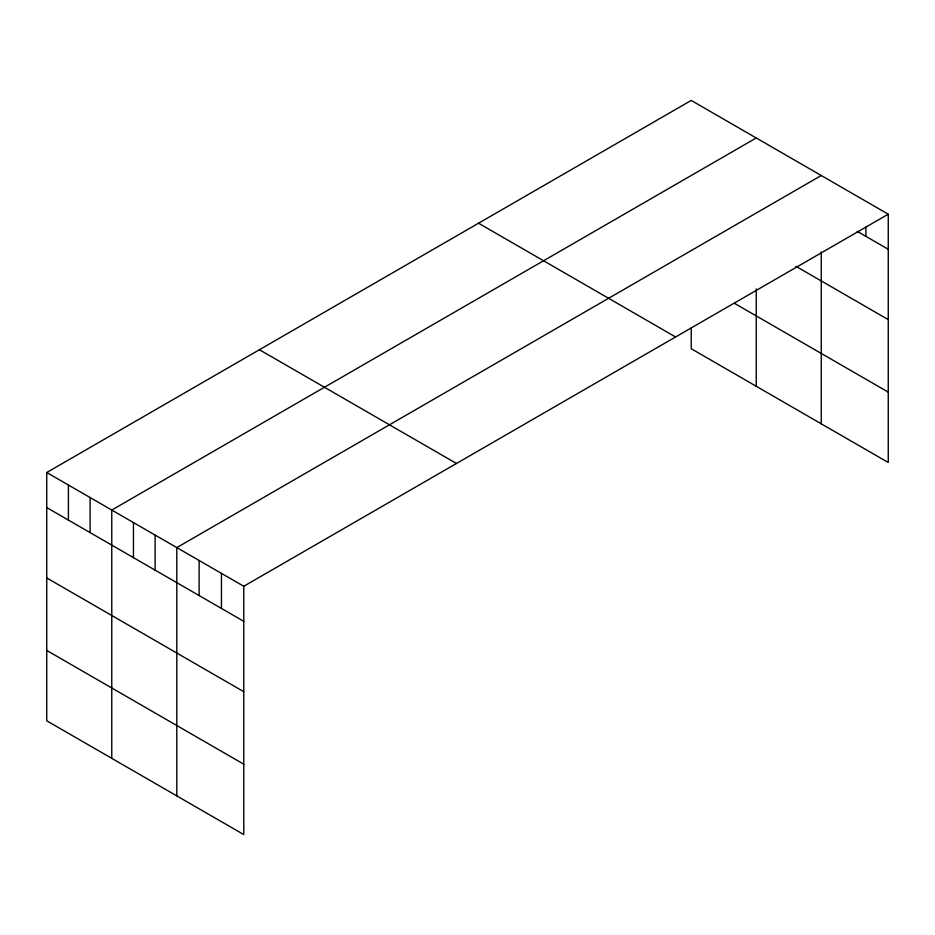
<?xml version="1.0" encoding="UTF-8"?>
<svg xmlns="http://www.w3.org/2000/svg" width="935" height="935" viewBox="0 0 935 935"><rect width="100%" height="100%" fill="white"/><g stroke="black" fill="none" stroke-linecap="round" stroke-linejoin="round"><path stroke-width="1.4" d="M888.25 214.197L243.778 586.268L243.778 834.569L46.75 720.803L46.75 472.514L691.222 100.431L888.25 214.197L888.25 462.486L691.222 348.732L691.222 328.033M756.24 137.971L111.768 510.054L111.768 758.343M821.257 175.511L176.797 547.594L176.797 795.884M857.231 231.354L888.25 249.259M795.977 266.346L888.25 319.618M734.559 303.396L888.25 392.116M478.545 223.22L675.573 336.974M259.427 349.725L456.455 463.479M46.75 472.514L243.778 586.268M46.75 507.576L243.778 621.331M46.75 577.947L243.778 691.701M46.75 650.444L243.778 764.199M865.915 226.55L865.915 236.368M821.257 251.971L821.257 423.812M756.24 288.892L756.24 386.272M221.455 573.377L221.455 608.44M199.12 560.486L199.12 595.548M155.117 535.077L155.117 570.151M133.448 522.572L133.448 557.634M90.099 497.537L90.099 532.611M68.419 485.031L68.419 520.094"/></g></svg>
